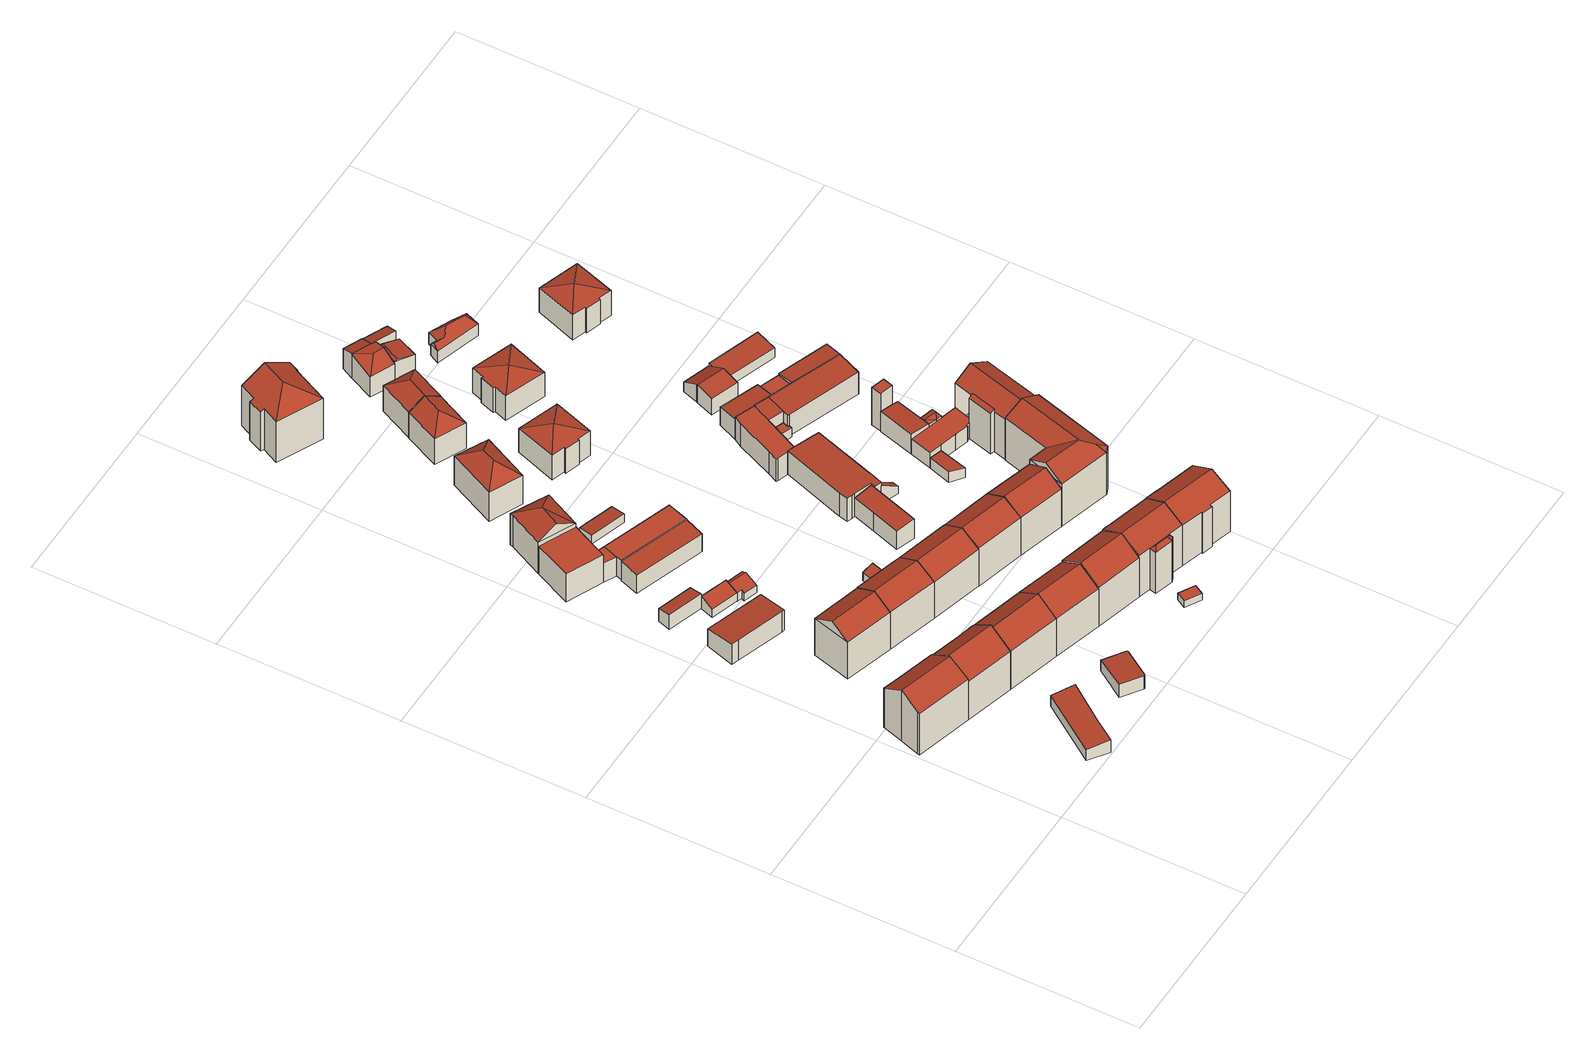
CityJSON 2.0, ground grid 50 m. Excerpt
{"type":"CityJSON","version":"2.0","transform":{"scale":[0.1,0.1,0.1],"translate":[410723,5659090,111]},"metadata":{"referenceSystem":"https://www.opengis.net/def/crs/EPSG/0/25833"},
"CityObjects":{
"building1":{"type":"Building","attributes":{"Dachtyp_tdc":"tdcGableRoof","Gemeindeschluessel":14612000,"Dachneigung":33.01,"QualitaetDacherkennung":70,"Geometrietyp2DReferenz":"3000","measuredHeight":17.21,"function":"31001_9998","roofType":"3100"},"geometry":[{"type":"Solid","lod":"2","boundaries":[[[[0,1,2,3]],[[1,4,5,2]],[[4,6,7,5]],[[6,8,9,7]],[[8,10,11,9]],[[10,12,13,11]],[[14,15,16,17]],[[15,18,19,16]],[[18,20,21,19]],[[20,0,3,21]],[[15,14,12,10,8,6,4,1]],[[1,0,20,18,15]],[[3,2,5,7,9,11,13,17,16,19,21]],[[12,14,17,13]]]],"semantics":{"surfaces":[{"type":"WallSurface"},{"type":"RoofSurface"},{"type":"GroundSurface"}],"values":[[0,0,0,0,0,0,0,0,0,0,1,1,2,0]]}}]},
"building2":{"type":"Building","attributes":{"Dachtyp_tdc":"tdcPolyFlatRoof","Gemeindeschluessel":14612000,"Dachneigung":3.73,"QualitaetDacherkennung":88,"Geometrietyp2DReferenz":"3000","measuredHeight":4.17,"function":"31001_2000","roofType":"2100"},"geometry":[{"type":"Solid","lod":"2","boundaries":[[[[22,23,24,25]],[[23,26,27,24]],[[26,28,29,27]],[[28,30,31,29]],[[30,32,33,31]],[[32,22,25,33]],[[32,30,28,26,23,22]],[[25,24,27,29,31,33]]]],"semantics":{"surfaces":[{"type":"WallSurface"},{"type":"RoofSurface"},{"type":"GroundSurface"}],"values":[[0,0,0,0,0,0,1,2]]}}]},
"building3":{"type":"Building","attributes":{"Dachtyp_tdc":"tdcGableRoof","Gemeindeschluessel":14612000,"Dachneigung":33.1,"QualitaetDacherkennung":65,"Geometrietyp2DReferenz":"3000","measuredHeight":17.15,"function":"31001_9998","roofType":"3100"},"geometry":[{"type":"Solid","lod":"2","boundaries":[[[[34,35,36,37]],[[35,38,39,36]],[[38,40,41,39]],[[40,42,43,41]],[[42,44,45,43]],[[44,46,19,45]],[[46,47,48,19]],[[47,49,17,48]],[[49,50,51,17]],[[50,34,37,51]],[[47,46,44,42]],[[42,40,38,35,34,50,49,47]],[[37,36,39,41,43,45,19,48,17,51]]]],"semantics":{"surfaces":[{"type":"WallSurface"},{"type":"RoofSurface"},{"type":"GroundSurface"}],"values":[[0,0,0,0,0,0,0,0,0,0,1,1,2]]}}]},
"building4":{"type":"Building","attributes":{"Dachtyp_tdc":"tdcPolyFlatRoof","Gemeindeschluessel":14612000,"Dachneigung":7.76,"QualitaetDacherkennung":80,"Geometrietyp2DReferenz":"3000","measuredHeight":6.9,"function":"31001_9998","roofType":"2100"},"geometry":[{"type":"Solid","lod":"2","boundaries":[[[[52,53,54,55]],[[53,56,57,54]],[[56,58,59,57]],[[58,60,61,59]],[[60,62,63,61]],[[62,52,55,63]],[[62,60,58,56,53,52]],[[55,54,57,59,61,63]]]],"semantics":{"surfaces":[{"type":"WallSurface"},{"type":"RoofSurface"},{"type":"GroundSurface"}],"values":[[0,0,0,0,0,0,1,2]]}}]},
"building5":{"type":"Building","attributes":{"Dachtyp_tdc":"tdcGableRoof","Gemeindeschluessel":14612000,"Dachneigung":29.93,"QualitaetDacherkennung":67,"Geometrietyp2DReferenz":"3000","measuredHeight":15.8,"function":"31001_9998","roofType":"3100"},"geometry":[{"type":"Solid","lod":"2","boundaries":[[[[64,65,66,67]],[[65,68,69,66]],[[68,70,71,69]],[[70,64,67,71]],[[68,65,72]],[[64,70,73]],[[65,64,73,72]],[[70,68,72,73]],[[67,66,69,71]]]],"semantics":{"surfaces":[{"type":"WallSurface"},{"type":"RoofSurface"},{"type":"GroundSurface"}],"values":[[0,0,0,0,0,0,1,1,2]]}}]},
"building6":{"type":"Building","attributes":{"Dachtyp_tdc":"tdcPolyFlatRoof","Gemeindeschluessel":14612000,"Dachneigung":11.6,"QualitaetDacherkennung":44,"Geometrietyp2DReferenz":"3000","measuredHeight":5.03,"function":"31001_9998","roofType":"2100"},"geometry":[{"type":"Solid","lod":"2","boundaries":[[[[74,75,76,77]],[[75,78,79,76]],[[78,80,81,79]],[[80,74,77,81]],[[80,78,75,74]],[[77,76,79,81]]]],"semantics":{"surfaces":[{"type":"WallSurface"},{"type":"RoofSurface"},{"type":"GroundSurface"}],"values":[[0,0,0,0,1,2]]}}]},
"building7":{"type":"Building","attributes":{"Dachtyp_tdc":"tdcPolyFlatRoof","Gemeindeschluessel":14612000,"Dachneigung":5.11,"QualitaetDacherkennung":76,"Geometrietyp2DReferenz":"3000","measuredHeight":4.4,"function":"31001_2000","roofType":"2100"},"geometry":[{"type":"Solid","lod":"2","boundaries":[[[[82,83,84,85]],[[83,86,87,84]],[[86,88,89,87]],[[88,90,91,89]],[[90,92,93,91]],[[92,94,95,93]],[[94,82,85,95]],[[94,92,90,88,86,83,82]],[[85,84,87,89,91,93,95]]]],"semantics":{"surfaces":[{"type":"WallSurface"},{"type":"RoofSurface"},{"type":"GroundSurface"}],"values":[[0,0,0,0,0,0,0,1,2]]}}]},
"building8":{"type":"Building","attributes":{"Dachtyp_tdc":"tdcGableRoof","Gemeindeschluessel":14612000,"Dachneigung":33.64,"QualitaetDacherkennung":61,"Geometrietyp2DReferenz":"3000","measuredHeight":16.9,"function":"31001_9998","roofType":"3100"},"geometry":[{"type":"Solid","lod":"2","boundaries":[[[[40,96,97,41]],[[96,98,99,97]],[[98,44,45,99]],[[44,40,41,45]],[[98,96,100]],[[40,44,101]],[[96,40,101,100]],[[44,98,100,101]],[[41,97,99,45]]]],"semantics":{"surfaces":[{"type":"WallSurface"},{"type":"RoofSurface"},{"type":"GroundSurface"}],"values":[[0,0,0,0,0,0,1,1,2]]}}]},
"building9":{"type":"Building","attributes":{"Dachtyp_tdc":"tdcPolyFlatRoof","Gemeindeschluessel":14612000,"Dachneigung":18.71,"QualitaetDacherkennung":73,"Geometrietyp2DReferenz":"3000","measuredHeight":4.17,"function":"31001_9998","roofType":"2100"},"geometry":[{"type":"Solid","lod":"2","boundaries":[[[[102,103,104,105]],[[103,106,107,104]],[[106,108,76,107]],[[108,102,105,76]],[[108,106,103,102]],[[105,104,107,76]]]],"semantics":{"surfaces":[{"type":"WallSurface"},{"type":"RoofSurface"},{"type":"GroundSurface"}],"values":[[0,0,0,0,1,2]]}}]},
"building10":{"type":"Building","attributes":{"Dachtyp_tdc":"tdcGableRoof","Gemeindeschluessel":14612000,"Dachneigung":28.39,"QualitaetDacherkennung":67,"Geometrietyp2DReferenz":"3000","measuredHeight":15.71,"function":"31001_9998","roofType":"3100"},"geometry":[{"type":"Solid","lod":"2","boundaries":[[[[109,110,66,111]],[[110,112,113,66]],[[112,114,115,113]],[[114,116,117,115]],[[116,118,119,117]],[[118,68,69,119]],[[68,109,111,69]],[[116,114,112,110,109]],[[109,68,118,116]],[[111,66,113,115,117,119,69]]]],"semantics":{"surfaces":[{"type":"WallSurface"},{"type":"RoofSurface"},{"type":"GroundSurface"}],"values":[[0,0,0,0,0,0,0,1,1,2]]}}]},
"building11":{"type":"Building","attributes":{"Dachtyp_tdc":"tdcFreeFormRoof","Gemeindeschluessel":14612000,"Dachneigung":19.2,"QualitaetDacherkennung":33,"Geometrietyp2DReferenz":"3000","measuredHeight":3.9,"function":"31001_9998","roofType":"5000"},"geometry":[{"type":"Solid","lod":"2","boundaries":[[[[120,103,121,122]],[[103,123,124,121]],[[123,125,126,124]],[[125,127,128,126]],[[127,129,130,128]],[[129,120,122,130]],[[120,129,127,131,132,103]],[[131,125,123,132]],[[127,125,131]],[[123,103,132]],[[122,121,124,126,128,130]]]],"semantics":{"surfaces":[{"type":"WallSurface"},{"type":"RoofSurface"},{"type":"GroundSurface"}],"values":[[0,0,0,0,0,0,1,1,0,0,2]]}}]},
"building12":{"type":"Building","attributes":{"Dachtyp_tdc":"tdcFreeFormRoof","Gemeindeschluessel":14612000,"Dachneigung":31.77,"QualitaetDacherkennung":80,"Geometrietyp2DReferenz":"3000","measuredHeight":13.87,"function":"31001_9998","roofType":"5000"},"geometry":[{"type":"Solid","lod":"2","boundaries":[[[[133,134,135,136]],[[134,137,138,135]],[[137,139,140,138]],[[139,141,142,140]],[[141,133,136,142]],[[139,137,143]],[[144,143,137,134,133]],[[143,141,139]],[[141,143,144]],[[133,141,144]],[[136,135,138,140,142]]]],"semantics":{"surfaces":[{"type":"WallSurface"},{"type":"RoofSurface"},{"type":"GroundSurface"}],"values":[[0,0,0,0,0,1,1,1,1,0,2]]}}]},
"building13":{"type":"Building","attributes":{"Gemeindeschluessel":14612000,"Geometrietyp2DReferenz":"3000","function":"31001_9998","roofType":"9999"},"children":["building13-1","building13-2","building13-3"]},
"building13-1":{"type":"BuildingPart","attributes":{"Dachtyp_tdc":"tdcPolyFlatRoof","Dachneigung":0,"QualitaetDacherkennung":70,"Geometrietyp2DReferenz":"3000","measuredHeight":6.43,"roofType":"1000"},"parents":["building13"],"geometry":[{"type":"MultiSurface","lod":"2","boundaries":[[[145,146,147,148]],[[149,150,151,152]],[[149,153,154,150]],[[153,145,148,154]],[[148,147,151,150,154]],[[153,149,152,146,145]]],"semantics":{"surfaces":[{"type":"WallSurface"},{"type":"GroundSurface"},{"type":"RoofSurface"}],"values":[0,0,0,0,1,2]}}]},
"building13-2":{"type":"BuildingPart","attributes":{"Dachtyp_tdc":"tdcPolyFlatRoof","Dachneigung":0,"QualitaetDacherkennung":47,"Geometrietyp2DReferenz":"3000","measuredHeight":9.38,"roofType":"1000"},"parents":["building13"],"geometry":[{"type":"MultiSurface","lod":"2","boundaries":[[[155,156,157,158,159]],[[156,160,136,157]],[[160,161,142,136]],[[161,162,163,164,142]],[[162,161,160,156,155]],[[158,157,136,142,164]]],"semantics":{"surfaces":[{"type":"WallSurface"},{"type":"RoofSurface"},{"type":"GroundSurface"}],"values":[0,0,0,0,1,2]}}]},
"building13-3":{"type":"BuildingPart","attributes":{"Dachtyp_tdc":"tdcPolyFlatRoof","Dachneigung":0,"QualitaetDacherkennung":65,"Geometrietyp2DReferenz":"3000","measuredHeight":6.42,"roofType":"1000"},"parents":["building13"],"geometry":[{"type":"MultiSurface","lod":"2","boundaries":[[[146,159,158,147]],[[163,152,151,164]],[[152,163,159,146]],[[147,158,164,151]]],"semantics":{"surfaces":[{"type":"WallSurface"},{"type":"RoofSurface"},{"type":"GroundSurface"}],"values":[0,0,1,2]}}]},
"building14":{"type":"Building","attributes":{"Dachtyp_tdc":"tdcPolyFlatRoof","Gemeindeschluessel":14612000,"Dachneigung":5.98,"QualitaetDacherkennung":65,"Geometrietyp2DReferenz":"3000","measuredHeight":6.67,"function":"31001_9998","roofType":"2100"},"geometry":[{"type":"Solid","lod":"2","boundaries":[[[[165,166,167,168]],[[166,169,170,167]],[[169,171,172,170]],[[171,165,168,172]],[[171,169,166,165]],[[168,167,170,172]]]],"semantics":{"surfaces":[{"type":"WallSurface"},{"type":"RoofSurface"},{"type":"GroundSurface"}],"values":[[0,0,0,0,1,2]]}}]},
"building15":{"type":"Building","attributes":{"Dachtyp_tdc":"tdcGableRoof","Gemeindeschluessel":14612000,"Dachneigung":32.62,"QualitaetDacherkennung":71,"Geometrietyp2DReferenz":"3000","measuredHeight":16.74,"function":"31001_9998","roofType":"3100"},"geometry":[{"type":"Solid","lod":"2","boundaries":[[[[173,174,99,175]],[[174,176,97,99]],[[176,177,178,97]],[[177,173,175,178]],[[176,174,179]],[[173,177,180]],[[174,173,180,179]],[[177,176,179,180]],[[175,99,97,178]]]],"semantics":{"surfaces":[{"type":"WallSurface"},{"type":"RoofSurface"},{"type":"GroundSurface"}],"values":[[0,0,0,0,0,0,1,1,2]]}}]},
"building16":{"type":"Building","attributes":{"Dachtyp_tdc":"tdcPolyFlatRoof","Gemeindeschluessel":14612000,"Dachneigung":10.68,"QualitaetDacherkennung":59,"Geometrietyp2DReferenz":"3000","measuredHeight":3.44,"function":"31001_9998","roofType":"2100"},"geometry":[{"type":"Solid","lod":"2","boundaries":[[[[181,182,183,184]],[[182,185,115,183]],[[185,186,113,115]],[[186,181,184,113]],[[186,185,182,181]],[[184,183,115,113]]]],"semantics":{"surfaces":[{"type":"WallSurface"},{"type":"RoofSurface"},{"type":"GroundSurface"}],"values":[[0,0,0,0,1,2]]}}]},
"building17":{"type":"Building","attributes":{"Dachtyp_tdc":"tdcGableRoof","Gemeindeschluessel":14612000,"Dachneigung":28.36,"QualitaetDacherkennung":71,"Geometrietyp2DReferenz":"3000","measuredHeight":15.69,"function":"31001_9998","roofType":"3100"},"geometry":[{"type":"Solid","lod":"2","boundaries":[[[[114,187,188,115]],[[187,189,190,188]],[[189,191,119,190]],[[191,114,115,119]],[[189,187,192]],[[114,191,116]],[[187,114,116,192]],[[191,189,192,116]],[[115,188,190,119]]]],"semantics":{"surfaces":[{"type":"WallSurface"},{"type":"RoofSurface"},{"type":"GroundSurface"}],"values":[[0,0,0,0,0,0,1,1,2]]}}]},
"building18":{"type":"Building","attributes":{"Dachtyp_tdc":"tdcPolyFlatRoof","Gemeindeschluessel":14612000,"Dachneigung":10.16,"QualitaetDacherkennung":86,"Geometrietyp2DReferenz":"3000","measuredHeight":2.88,"function":"31001_9998","roofType":"2100"},"geometry":[{"type":"Solid","lod":"2","boundaries":[[[[193,194,195,196]],[[194,197,198,195]],[[197,199,200,198]],[[199,193,196,200]],[[199,197,194,193]],[[196,195,198,200]]]],"semantics":{"surfaces":[{"type":"WallSurface"},{"type":"RoofSurface"},{"type":"GroundSurface"}],"values":[[0,0,0,0,1,2]]}}]},
"building19":{"type":"Building","attributes":{"Dachtyp_tdc":"tdcHipRoof","Gemeindeschluessel":14612000,"Dachneigung":36.55,"QualitaetDacherkennung":72,"Geometrietyp2DReferenz":"3000","measuredHeight":13.45,"function":"31001_9998","roofType":"3200"},"geometry":[{"type":"Solid","lod":"2","boundaries":[[[[201,202,203,204]],[[202,205,206,203]],[[205,207,208,206]],[[207,201,204,208]],[[205,202,209]],[[201,207,210]],[[202,201,210,209]],[[207,205,209,210]],[[204,203,206,208]]]],"semantics":{"surfaces":[{"type":"WallSurface"},{"type":"RoofSurface"},{"type":"GroundSurface"}],"values":[[0,0,0,0,1,1,1,1,2]]}}]},
"building20":{"type":"Building","attributes":{"Dachtyp_tdc":"tdcGableRoof","Gemeindeschluessel":14612000,"Dachneigung":31.21,"QualitaetDacherkennung":82,"Geometrietyp2DReferenz":"3000","measuredHeight":17.26,"function":"31001_9998","roofType":"3100"},"geometry":[{"type":"Solid","lod":"2","boundaries":[[[[211,212,175,213]],[[212,214,178,175]],[[214,215,216,178]],[[215,211,213,216]],[[214,212,217]],[[211,215,218]],[[212,211,218,217]],[[215,214,217,218]],[[213,175,178,216]]]],"semantics":{"surfaces":[{"type":"WallSurface"},{"type":"RoofSurface"},{"type":"GroundSurface"}],"values":[[0,0,0,0,0,0,1,1,2]]}}]},
"building21":{"type":"Building","attributes":{"Dachtyp_tdc":"tdcPolyFlatRoof","Gemeindeschluessel":14612000,"Dachneigung":0,"QualitaetDacherkennung":44,"Geometrietyp2DReferenz":"3000","measuredHeight":2.1,"function":"31001_9998","roofType":"1000"},"geometry":[{"type":"Solid","lod":"2","boundaries":[[[[219,220,221,222]],[[220,223,224,221]],[[223,225,226,224]],[[225,219,222,226]],[[225,223,220,219]],[[222,221,224,226]]]],"semantics":{"surfaces":[{"type":"WallSurface"},{"type":"RoofSurface"},{"type":"GroundSurface"}],"values":[[0,0,0,0,1,2]]}}]},
"building22":{"type":"Building","attributes":{"Dachtyp_tdc":"tdcGableRoof","Gemeindeschluessel":14612000,"Dachneigung":28.47,"QualitaetDacherkennung":66,"Geometrietyp2DReferenz":"3000","measuredHeight":15.66,"function":"31001_9998","roofType":"3100"},"geometry":[{"type":"Solid","lod":"2","boundaries":[[[[227,228,229,230]],[[228,231,232,229]],[[231,233,234,232]],[[233,227,230,234]],[[231,228,235]],[[227,233,236]],[[228,227,236,235]],[[233,231,235,236]],[[230,229,232,234]]]],"semantics":{"surfaces":[{"type":"WallSurface"},{"type":"RoofSurface"},{"type":"GroundSurface"}],"values":[[0,0,0,0,0,0,1,1,2]]}}]},
"building23":{"type":"Building","attributes":{"Dachtyp_tdc":"tdcHipAndGableRoof","Gemeindeschluessel":14612000,"Dachneigung":30.36,"QualitaetDacherkennung":65,"Geometrietyp2DReferenz":"3000","measuredHeight":17.59,"function":"31001_9998","roofType":"5000"},"geometry":[{"type":"Solid","lod":"2","boundaries":[[[[237,238,239,240]],[[238,241,242,239]],[[241,243,244,242]],[[243,245,246,244]],[[245,247,248,246]],[[247,249,250,248]],[[249,251,252,250]],[[251,253,254,252]],[[253,255,256,254]],[[255,257,258,256]],[[257,237,240,258]],[[253,251,259]],[[251,249,247,245,243,259]],[[243,241,238,237,257,255,253,259]],[[240,239,242,244,246,248,250,252,254,256,258]]]],"semantics":{"surfaces":[{"type":"WallSurface"},{"type":"RoofSurface"},{"type":"GroundSurface"}],"values":[[0,0,0,0,0,0,0,0,0,0,0,1,1,1,2]]}}]},
"building24":{"type":"Building","attributes":{"Dachtyp_tdc":"tdcPolyFlatRoof","Gemeindeschluessel":14612000,"Dachneigung":6.72,"QualitaetDacherkennung":82,"Geometrietyp2DReferenz":"3000","measuredHeight":6.76,"function":"31001_9998","roofType":"2100"},"geometry":[{"type":"Solid","lod":"2","boundaries":[[[[260,261,262,263]],[[261,264,265,262]],[[264,266,267,265]],[[266,268,269,267]],[[268,270,271,269]],[[270,260,263,271]],[[270,268,266,264,261,260]],[[263,262,265,267,269,271]]]],"semantics":{"surfaces":[{"type":"WallSurface"},{"type":"RoofSurface"},{"type":"GroundSurface"}],"values":[[0,0,0,0,0,0,1,2]]}}]},
"building25":{"type":"Building","attributes":{"Gemeindeschluessel":14612000,"Geometrietyp2DReferenz":"3000","function":"31001_9998","roofType":"9999"},"children":["building25-1","building25-2"]},
"building25-1":{"type":"BuildingPart","attributes":{"Dachtyp_tdc":"tdcFreeFormRoof","Dachneigung":46.11,"QualitaetDacherkennung":9,"Geometrietyp2DReferenz":"3000","measuredHeight":14.96,"roofType":"5000"},"parents":["building25"],"geometry":[{"type":"MultiSurface","lod":"2","boundaries":[[[272,273,274,275]],[[273,276,277,274]],[[276,278,279,277]],[[278,280,281,279]],[[282,280,278]],[[283,282,278,276]],[[284,283,276,273]],[[284,273,272]],[[282,283,284,272,280]],[[275,274,277,279,281]]],"semantics":{"surfaces":[{"type":"WallSurface"},{"type":"RoofSurface"},{"type":"GroundSurface"}],"values":[0,0,0,0,1,1,1,1,1,2]}}]},
"building25-2":{"type":"BuildingPart","attributes":{"Dachtyp_tdc":"tdcGableRoof","Dachneigung":27.26,"QualitaetDacherkennung":76,"Geometrietyp2DReferenz":"3000","measuredHeight":17.03,"roofType":"3100"},"parents":["building25"],"geometry":[{"type":"MultiSurface","lod":"2","boundaries":[[[280,285,213,281]],[[285,286,287,213]],[[286,288,216,287]],[[288,289,290,216]],[[289,291,292,290]],[[291,293,294,292]],[[293,295,296,294]],[[295,297,298,296]],[[297,299,300,298]],[[299,301,302,300]],[[301,272,275,302]],[[299,297,295,293,291,289,288,286]],[[286,285,280,272,301,299]],[[281,213,287,216,290,292,294,296,298,300,302,275]]],"semantics":{"surfaces":[{"type":"WallSurface"},{"type":"RoofSurface"},{"type":"GroundSurface"}],"values":[0,0,0,0,0,0,0,0,0,0,0,1,1,2]}}]},
"building26":{"type":"Building","attributes":{"Dachtyp_tdc":"tdcHipAndGableRoof","Gemeindeschluessel":14612000,"Dachneigung":33.22,"QualitaetDacherkennung":76,"Geometrietyp2DReferenz":"3000","measuredHeight":11.71,"function":"31001_9998","roofType":"5000"},"geometry":[{"type":"Solid","lod":"2","boundaries":[[[[303,304,305,306]],[[304,307,308,305]],[[307,309,310,308]],[[309,303,306,310]],[[307,304,311]],[[303,309,312]],[[304,303,312,311]],[[309,307,311,312]],[[306,305,308,310]]]],"semantics":{"surfaces":[{"type":"WallSurface"},{"type":"RoofSurface"},{"type":"GroundSurface"}],"values":[[0,0,0,0,1,0,1,1,2]]}}]},
"building27":{"type":"Building","attributes":{"Dachtyp_tdc":"tdcTentRoof","Gemeindeschluessel":14612000,"Dachneigung":15.34,"QualitaetDacherkennung":63,"Geometrietyp2DReferenz":"3000","measuredHeight":10.1,"function":"31001_9998","roofType":"3500"},"geometry":[{"type":"Solid","lod":"2","boundaries":[[[[313,314,315,316]],[[314,317,318,315]],[[317,319,320,318]],[[319,321,322,320]],[[321,323,324,322]],[[323,325,326,324]],[[325,327,328,326]],[[327,313,316,328]],[[313,327,329]],[[314,313,329]],[[325,323,321,319,317,314,329]],[[327,325,329]],[[316,315,318,320,322,324,326,328]]]],"semantics":{"surfaces":[{"type":"WallSurface"},{"type":"RoofSurface"},{"type":"GroundSurface"}],"values":[[0,0,0,0,0,0,0,0,1,1,1,1,2]]}}]},
"building28":{"type":"Building","attributes":{"Dachtyp_tdc":"tdcGableRoof","Gemeindeschluessel":14612000,"Dachneigung":28.8,"QualitaetDacherkennung":71,"Geometrietyp2DReferenz":"3000","measuredHeight":15.75,"function":"31001_9998","roofType":"3100"},"geometry":[{"type":"Solid","lod":"2","boundaries":[[[[228,330,331,229]],[[330,332,333,331]],[[332,334,232,333]],[[334,228,229,232]],[[332,330,335]],[[228,334,336]],[[330,228,336,335]],[[334,332,335,336]],[[229,331,333,232]]]],"semantics":{"surfaces":[{"type":"WallSurface"},{"type":"RoofSurface"},{"type":"GroundSurface"}],"values":[[0,0,0,0,0,0,1,1,2]]}}]},
"building29":{"type":"Building","attributes":{"Gemeindeschluessel":14612000,"Geometrietyp2DReferenz":"3000","function":"31001_9998","roofType":"9999"},"children":["building29-1","building29-2"]},
"building29-1":{"type":"BuildingPart","attributes":{"Dachtyp_tdc":"tdcPolyFlatRoof","Dachneigung":37.03,"QualitaetDacherkennung":57,"Geometrietyp2DReferenz":"3000","measuredHeight":6.24,"roofType":"2100"},"parents":["building29"],"geometry":[{"type":"MultiSurface","lod":"2","boundaries":[[[337,338,339,340]],[[341,342,343,344]],[[342,345,346,343]],[[345,347,348,346]],[[347,337,340,348]],[[347,345,342,341,338,337]],[[340,339,344,343,346,348]]],"semantics":{"surfaces":[{"type":"WallSurface"},{"type":"RoofSurface"},{"type":"GroundSurface"}],"values":[0,0,0,0,0,1,2]}}]},
"building29-2":{"type":"BuildingPart","attributes":{"Dachtyp_tdc":"tdcPolyFlatRoof","Dachneigung":3.13,"QualitaetDacherkennung":81,"Geometrietyp2DReferenz":"3000","measuredHeight":7.88,"roofType":"2100"},"parents":["building29"],"geometry":[{"type":"MultiSurface","lod":"2","boundaries":[[[349,350,351,339,338]],[[350,352,353,351]],[[352,354,355,353]],[[354,356,357,355]],[[358,359,360,361]],[[356,362,363,357]],[[362,364,365,363]],[[364,358,361,365]],[[359,366,367,360]],[[366,368,369,367]],[[368,370,341,344,369]],[[368,366,359,358,364,362,356,354,352,350,349,370]],[[344,339,351,353,355,357,363,365,361,360,367,369]]],"semantics":{"surfaces":[{"type":"WallSurface"},{"type":"RoofSurface"},{"type":"GroundSurface"}],"values":[0,0,0,0,0,0,0,0,0,0,0,1,2]}}]},
"building30":{"type":"Building","attributes":{"Dachtyp_tdc":"tdcHipAndGableRoof","Gemeindeschluessel":14612000,"Dachneigung":32.48,"QualitaetDacherkennung":79,"Geometrietyp2DReferenz":"3000","measuredHeight":11.58,"function":"31001_9998","roofType":"5000"},"geometry":[{"type":"Solid","lod":"2","boundaries":[[[[371,372,373,374]],[[372,375,376,373]],[[375,377,378,376]],[[377,371,374,378]],[[375,372,379]],[[371,377,380]],[[372,371,380,379]],[[377,375,379,380]],[[374,373,376,378]]]],"semantics":{"surfaces":[{"type":"WallSurface"},{"type":"RoofSurface"},{"type":"GroundSurface"}],"values":[[0,0,0,0,1,0,1,1,2]]}}]},
"building31":{"type":"Building","attributes":{"Dachtyp_tdc":"tdcGableRoof","Gemeindeschluessel":14612000,"Dachneigung":28.89,"QualitaetDacherkennung":85,"Geometrietyp2DReferenz":"3000","measuredHeight":17.04,"function":"31001_9998","roofType":"3100"},"geometry":[{"type":"Solid","lod":"2","boundaries":[[[[381,382,383,384]],[[382,385,386,383]],[[385,387,302,386]],[[387,388,389,302]],[[388,297,298,389]],[[297,390,391,298]],[[390,392,393,391]],[[392,394,395,393]],[[394,396,397,395]],[[396,398,399,397]],[[398,400,401,399]],[[400,402,403,401]],[[402,381,384,403]],[[398,396,394,392,390,297,388]],[[388,387,385,382,381,402,400,398]],[[384,383,386,302,389,298,391,393,395,397,399,401,403]]]],"semantics":{"surfaces":[{"type":"WallSurface"},{"type":"RoofSurface"},{"type":"GroundSurface"}],"values":[[0,0,0,0,0,0,0,0,0,0,0,0,0,1,1,2]]}}]},
"building32":{"type":"Building","attributes":{"Gemeindeschluessel":14612000,"Geometrietyp2DReferenz":"3000","function":"31001_9998","roofType":"9999"},"children":["building32-1","building32-2"]},
"building32-1":{"type":"BuildingPart","attributes":{"Dachtyp_tdc":"tdcPolyFlatRoof","Dachneigung":21.03,"QualitaetDacherkennung":50,"Geometrietyp2DReferenz":"3000","measuredHeight":8.26,"roofType":"2100"},"parents":["building32"],"geometry":[{"type":"MultiSurface","lod":"2","boundaries":[[[404,405,406,407,408]],[[409,410,411,412,413]],[[410,404,408,411]],[[410,409,405,404]],[[408,407,412,411]]],"semantics":{"surfaces":[{"type":"WallSurface"},{"type":"RoofSurface"},{"type":"GroundSurface"}],"values":[0,0,0,1,2]}}]},
"building32-2":{"type":"BuildingPart","attributes":{"Dachtyp_tdc":"tdcHipAndGableRoof","Dachneigung":22.49,"QualitaetDacherkennung":53,"Geometrietyp2DReferenz":"3000","measuredHeight":8.73,"roofType":"5000"},"parents":["building32"],"geometry":[{"type":"MultiSurface","lod":"2","boundaries":[[[414,415,416,417]],[[415,418,419,416]],[[418,420,421,419]],[[420,413,412,421]],[[406,422,423,407]],[[422,414,417,423]],[[413,420,424]],[[420,418,415,424]],[[415,414,422,406,413,424]],[[417,416,419,421,412,407,423]]],"semantics":{"surfaces":[{"type":"WallSurface"},{"type":"RoofSurface"},{"type":"GroundSurface"}],"values":[0,0,0,0,0,0,1,1,1,2]}}]},
"building33":{"type":"Building","attributes":{"Dachtyp_tdc":"tdcPolyFlatRoof","Gemeindeschluessel":14612000,"Dachneigung":2.83,"QualitaetDacherkennung":49,"Geometrietyp2DReferenz":"3000","measuredHeight":3.46,"function":"31001_9998","roofType":"2100"},"geometry":[{"type":"Solid","lod":"2","boundaries":[[[[425,426,427,428]],[[426,429,430,427]],[[429,431,432,430]],[[431,425,428,432]],[[431,429,426,425]],[[428,427,430,432]]]],"semantics":{"surfaces":[{"type":"WallSurface"},{"type":"RoofSurface"},{"type":"GroundSurface"}],"values":[[0,0,0,0,1,2]]}}]},
"building34":{"type":"Building","attributes":{"Dachtyp_tdc":"tdcTentRoof","Gemeindeschluessel":14612000,"Dachneigung":15.06,"QualitaetDacherkennung":62,"Geometrietyp2DReferenz":"3000","measuredHeight":10.06,"function":"31001_9998","roofType":"3500"},"geometry":[{"type":"Solid","lod":"2","boundaries":[[[[433,434,435,436]],[[434,437,438,435]],[[437,439,440,438]],[[439,441,442,440]],[[441,443,444,442]],[[443,445,446,444]],[[445,447,448,446]],[[447,433,436,448]],[[447,445,443,441,439,437,449]],[[433,447,449]],[[434,433,449]],[[437,434,449]],[[436,435,438,440,442,444,446,448]]]],"semantics":{"surfaces":[{"type":"WallSurface"},{"type":"RoofSurface"},{"type":"GroundSurface"}],"values":[[0,0,0,0,0,0,0,0,1,1,1,1,2]]}}]},
"building35":{"type":"Building","attributes":{"Dachtyp_tdc":"tdcPolyFlatRoof","Gemeindeschluessel":14612000,"Dachneigung":0,"QualitaetDacherkennung":39,"Geometrietyp2DReferenz":"3000","measuredHeight":3.08,"function":"31001_9998","roofType":"1000"},"geometry":[{"type":"Solid","lod":"2","boundaries":[[[[450,451,452,453]],[[451,454,455,452]],[[454,456,457,455]],[[456,458,459,457]],[[458,460,461,459]],[[460,450,453,461]],[[460,458,456,454,451,450]],[[453,452,455,457,459,461]]]],"semantics":{"surfaces":[{"type":"WallSurface"},{"type":"RoofSurface"},{"type":"GroundSurface"}],"values":[[0,0,0,0,0,0,1,2]]}}]},
"building36":{"type":"Building","attributes":{"Dachtyp_tdc":"tdcGableRoof","Gemeindeschluessel":14612000,"Dachneigung":16.12,"QualitaetDacherkennung":32,"Geometrietyp2DReferenz":"3000","measuredHeight":7.74,"function":"31001_9998","roofType":"3100"},"geometry":[{"type":"Solid","lod":"2","boundaries":[[[[462,463,464,465]],[[463,466,467,464]],[[466,468,469,467]],[[468,462,465,469]],[[466,463,470]],[[462,468,471]],[[463,462,471,470]],[[468,466,470,471]],[[465,464,467,469]]]],"semantics":{"surfaces":[{"type":"WallSurface"},{"type":"RoofSurface"},{"type":"GroundSurface"}],"values":[[0,0,0,0,0,0,1,1,2]]}}]},
"building37":{"type":"Building","attributes":{"Dachtyp_tdc":"tdcFreeFormRoof","Gemeindeschluessel":14612000,"Dachneigung":28.3,"QualitaetDacherkennung":70,"Geometrietyp2DReferenz":"3000","measuredHeight":17.27,"function":"31001_9998","roofType":"5000"},"geometry":[{"type":"Solid","lod":"2","boundaries":[[[[472,473,331,333]],[[473,474,475,331]],[[474,476,477,475]],[[476,478,479,477]],[[478,480,481,479]],[[480,482,483,481]],[[482,472,333,483]],[[484,482,480]],[[485,486,487,484,480,478]],[[485,478,476]],[[486,485,476,474]],[[488,487,486,474,473]],[[488,473,472]],[[484,487,488,472,482]],[[333,331,475,477,479,481,483]]]],"semantics":{"surfaces":[{"type":"WallSurface"},{"type":"RoofSurface"},{"type":"GroundSurface"}],"values":[[0,0,0,0,0,0,0,1,1,0,1,1,0,1,2]]}}]},
"building38":{"type":"Building","attributes":{"Dachtyp_tdc":"tdcPolyFlatRoof","Gemeindeschluessel":14612000,"Dachneigung":7.33,"QualitaetDacherkennung":70,"Geometrietyp2DReferenz":"3000","measuredHeight":6.85,"function":"31001_9998","roofType":"2100"},"geometry":[{"type":"Solid","lod":"2","boundaries":[[[[489,490,491,492]],[[490,493,494,491]],[[493,495,496,494]],[[495,497,498,496]],[[497,499,500,498]],[[499,501,502,500]],[[501,489,492,502]],[[501,499,497,495,493,490,489]],[[492,491,494,496,498,500,502]]]],"semantics":{"surfaces":[{"type":"WallSurface"},{"type":"RoofSurface"},{"type":"GroundSurface"}],"values":[[0,0,0,0,0,0,0,1,2]]}}]},
"building39":{"type":"Building","attributes":{"Dachtyp_tdc":"tdcPolyFlatRoof","Gemeindeschluessel":14612000,"Dachneigung":21.66,"QualitaetDacherkennung":42,"Geometrietyp2DReferenz":"3000","measuredHeight":8.08,"function":"31001_9998","roofType":"2100"},"geometry":[{"type":"Solid","lod":"2","boundaries":[[[[406,503,504,505]],[[503,506,507,504]],[[506,508,509,507]],[[508,422,510,509]],[[422,406,505,510]],[[422,508,506,503,406]],[[505,504,507,509,510]]]],"semantics":{"surfaces":[{"type":"WallSurface"},{"type":"RoofSurface"},{"type":"GroundSurface"}],"values":[[0,0,0,0,0,1,2]]}}]},
"building40":{"type":"Building","attributes":{"Gemeindeschluessel":14612000,"Geometrietyp2DReferenz":"3000","function":"31001_9998","roofType":"9999"},"children":["building40-1","building40-2","building40-3"]},
"building40-1":{"type":"BuildingPart","attributes":{"Dachtyp_tdc":"tdcPolyFlatRoof","Dachneigung":3.47,"QualitaetDacherkennung":78,"Geometrietyp2DReferenz":"3000","measuredHeight":7.77,"roofType":"2100"},"parents":["building40"],"geometry":[{"type":"MultiSurface","lod":"2","boundaries":[[[511,512,513,514]],[[515,516,492,491,517]],[[516,515,518,512,511,519]],[[514,513,491,492]]],"semantics":{"surfaces":[{"type":"WallSurface"},{"type":"RoofSurface"},{"type":"GroundSurface"}],"values":[0,0,1,2]}}]},
"building40-2":{"type":"BuildingPart","attributes":{"Dachtyp_tdc":"tdcPolyFlatRoof","Dachneigung":3.31,"QualitaetDacherkennung":82,"Geometrietyp2DReferenz":"3000","measuredHeight":7.76,"roofType":"2100"},"parents":["building40"],"geometry":[{"type":"MultiSurface","lod":"2","boundaries":[[[520,521,522,523]],[[521,511,514,522]],[[516,524,502,492]],[[524,525,526,502]],[[525,527,528,526]],[[527,529,530,528]],[[529,531,532,530]],[[531,520,523,532]],[[531,529,527,525,524,516,519,511,521,520]],[[523,522,514,492,502,526,528,530,532]]],"semantics":{"surfaces":[{"type":"WallSurface"},{"type":"RoofSurface"},{"type":"GroundSurface"}],"values":[0,0,0,0,0,0,0,0,1,2]}}]},
"building40-3":{"type":"BuildingPart","attributes":{"Dachtyp_tdc":"tdcPolyFlatRoof","Dachneigung":0,"QualitaetDacherkennung":82,"Geometrietyp2DReferenz":"3000","measuredHeight":7.6,"roofType":"1000"},"parents":["building40"],"geometry":[{"type":"MultiSurface","lod":"2","boundaries":[[[533,534,535,513,512]],[[534,536,537,535]],[[536,538,539,537]],[[538,540,541,539]],[[540,542,543,541]],[[542,544,545,543]],[[544,546,547,545]],[[546,548,549,547]],[[548,550,494,549]],[[550,517,491,494]],[[550,548,546,544,542,540,538,536,534,533,518,517]],[[513,535,537,539,541,543,545,547,549,494,491]]],"semantics":{"surfaces":[{"type":"WallSurface"},{"type":"RoofSurface"},{"type":"GroundSurface"}],"values":[0,0,0,0,0,0,0,0,0,0,1,2]}}]},
"building41":{"type":"Building","attributes":{"Dachtyp_tdc":"tdcPolyFlatRoof","Gemeindeschluessel":14612000,"Dachneigung":7.97,"QualitaetDacherkennung":67,"Geometrietyp2DReferenz":"3000","measuredHeight":6.86,"function":"31001_9998","roofType":"2100"},"geometry":[{"type":"Solid","lod":"2","boundaries":[[[[551,552,553,554]],[[552,555,556,553]],[[555,557,558,556]],[[557,559,560,558]],[[559,561,562,560]],[[561,551,554,562]],[[561,559,557,555,552,551]],[[554,553,556,558,560,562]]]],"semantics":{"surfaces":[{"type":"WallSurface"},{"type":"RoofSurface"},{"type":"GroundSurface"}],"values":[[0,0,0,0,0,0,1,2]]}}]},
"building42":{"type":"Building","attributes":{"Dachtyp_tdc":"tdcFreeFormRoof","Gemeindeschluessel":14612000,"Dachneigung":18.82,"QualitaetDacherkennung":15,"Geometrietyp2DReferenz":"3000","measuredHeight":6.25,"function":"31001_9998","roofType":"5000"},"geometry":[{"type":"Solid","lod":"2","boundaries":[[[[563,564,565,566]],[[564,567,554,565]],[[567,568,562,554]],[[568,569,570,562]],[[569,571,572,570]],[[571,563,566,572]],[[573,571,569]],[[571,573,563]],[[574,573,569,568]],[[574,568,567]],[[573,564,563]],[[574,564,573]],[[564,574,567]],[[566,565,554,562,570,572]]]],"semantics":{"surfaces":[{"type":"WallSurface"},{"type":"RoofSurface"},{"type":"GroundSurface"}],"values":[[0,0,0,0,0,0,1,1,1,0,1,1,1,2]]}}]},
"building43":{"type":"Building","attributes":{"Gemeindeschluessel":14612000,"Geometrietyp2DReferenz":"3000","function":"31001_9998","roofType":"9999"},"children":["building43-1","building43-2","building43-3"]},
"building43-1":{"type":"BuildingPart","attributes":{"Dachtyp_tdc":"tdcPolyFlatRoof","Dachneigung":31.36,"QualitaetDacherkennung":48,"Geometrietyp2DReferenz":"3000","measuredHeight":14.49,"roofType":"2100"},"parents":["building43"],"geometry":[{"type":"MultiSurface","lod":"2","boundaries":[[[575,576,577,578]],[[579,580,578,577,581]],[[580,582,583,575,578]],[[580,579,584,582]]],"semantics":{"surfaces":[{"type":"GroundSurface"},{"type":"WallSurface"},{"type":"RoofSurface"}],"values":[0,1,1,2]}}]},
"building43-2":{"type":"BuildingPart","attributes":{"Dachtyp_tdc":"tdcPolyFlatRoof","Dachneigung":0,"QualitaetDacherkennung":36,"Geometrietyp2DReferenz":"3000","measuredHeight":5.26,"roofType":"1000"},"parents":["building43"],"geometry":[{"type":"MultiSurface","lod":"2","boundaries":[[[583,585,586,575]],[[585,587,588,586]],[[587,589,590,588]],[[589,591,427,590]],[[591,592,428,427]],[[592,593,553,428]],[[593,594,554,553]],[[594,595,565,554]],[[595,596,566,565]],[[596,597,598,566]],[[597,599,600,598]],[[599,601,602,600]],[[601,599,597,596,595,594,593,592,591,589,587,585,583,603]],[[576,575,586,588,590,427,428,553,554,565,566,598,600,602]]],"semantics":{"surfaces":[{"type":"WallSurface"},{"type":"RoofSurface"},{"type":"GroundSurface"}],"values":[0,0,0,0,0,0,0,0,0,0,0,0,1,2]}}]},
"building43-3":{"type":"BuildingPart","attributes":{"Dachtyp_tdc":"tdcGableRoof","Dachneigung":31.94,"QualitaetDacherkennung":64,"Geometrietyp2DReferenz":"3000","measuredHeight":16.59,"roofType":"3100"},"parents":["building43"],"geometry":[{"type":"MultiSurface","lod":"2","boundaries":[[[604,605,606,607]],[[605,581,577,606]],[[608,609,610,602,601]],[[609,611,612,610]],[[611,613,614,612]],[[613,604,607,614]],[[609,608,615,581,605,604]],[[604,613,611,609]],[[607,606,577,576,602,610,612,614]]],"semantics":{"surfaces":[{"type":"WallSurface"},{"type":"RoofSurface"},{"type":"GroundSurface"}],"values":[0,0,0,0,0,0,1,1,2]}}]},
"building44":{"type":"Building","attributes":{"Dachtyp_tdc":"tdcPolyFlatRoof","Gemeindeschluessel":14612000,"Dachneigung":0,"QualitaetDacherkennung":1,"Geometrietyp2DReferenz":"3000","measuredHeight":12.71,"function":"31001_9998","roofType":"1000"},"geometry":[{"type":"Solid","lod":"2","boundaries":[[[[616,617,618,619]],[[617,620,621,618]],[[620,622,623,621]],[[622,616,619,623]],[[622,620,617,616]],[[619,618,621,623]]]],"semantics":{"surfaces":[{"type":"WallSurface"},{"type":"RoofSurface"},{"type":"GroundSurface"}],"values":[[0,0,0,0,1,2]]}}]},
"building45":{"type":"Building","attributes":{"Dachtyp_tdc":"tdcPolyFlatRoof","Gemeindeschluessel":14612000,"Dachneigung":3,"QualitaetDacherkennung":59,"Geometrietyp2DReferenz":"3000","measuredHeight":5.93,"function":"31001_9998","roofType":"2100"},"geometry":[{"type":"Solid","lod":"2","boundaries":[[[[624,625,626,627]],[[625,628,629,626]],[[628,630,631,629]],[[630,624,627,631]],[[630,628,625,624]],[[627,626,629,631]]]],"semantics":{"surfaces":[{"type":"WallSurface"},{"type":"RoofSurface"},{"type":"GroundSurface"}],"values":[[0,0,0,0,1,2]]}}]},
"building46":{"type":"Building","attributes":{"Dachtyp_tdc":"tdcPolyFlatRoof","Gemeindeschluessel":14612000,"Dachneigung":16.97,"QualitaetDacherkennung":41,"Geometrietyp2DReferenz":"3000","measuredHeight":2.43,"function":"31001_9998","roofType":"2100"},"geometry":[{"type":"Solid","lod":"2","boundaries":[[[[632,633,566,598]],[[633,634,572,566]],[[634,635,636,572]],[[635,632,598,636]],[[635,634,633,632]],[[598,566,572,636]]]],"semantics":{"surfaces":[{"type":"WallSurface"},{"type":"RoofSurface"},{"type":"GroundSurface"}],"values":[[0,0,0,0,1,2]]}}]},
"building47":{"type":"Building","attributes":{"Dachtyp_tdc":"tdcFreeFormRoof","Gemeindeschluessel":14612000,"Dachneigung":43.83,"QualitaetDacherkennung":11,"Geometrietyp2DReferenz":"3000","measuredHeight":6.72,"function":"31001_9998","roofType":"5000"},"geometry":[{"type":"Solid","lod":"2","boundaries":[[[[637,638,639,640]],[[638,641,642,639]],[[641,643,644,642]],[[643,645,646,644]],[[645,647,648,646]],[[647,649,650,648]],[[649,637,640,650]],[[651,649,647]],[[652,651,647,645]],[[653,652,645,643]],[[654,653,643,641]],[[655,654,641,638]],[[655,638,637]],[[651,652,653,654,655,637,649]],[[640,639,642,644,646,648,650]]]],"semantics":{"surfaces":[{"type":"WallSurface"},{"type":"RoofSurface"},{"type":"GroundSurface"}],"values":[[0,0,0,0,0,0,0,1,1,1,1,1,0,1,2]]}}]},
"building48":{"type":"Building","attributes":{"Gemeindeschluessel":14612000,"Geometrietyp2DReferenz":"3000","function":"31001_9998","roofType":"9999"},"children":["building48-1","building48-2"]},
"building48-1":{"type":"BuildingPart","attributes":{"Dachtyp_tdc":"tdcPolyFlatRoof","Dachneigung":5.22,"QualitaetDacherkennung":77,"Geometrietyp2DReferenz":"3000","measuredHeight":3.9,"roofType":"2100"},"parents":["building48"],"geometry":[{"type":"MultiSurface","lod":"2","boundaries":[[[656,657,658,659,660]],[[657,661,662,658]],[[661,663,664,662]],[[661,657,656,665,666,663]],[[664,667,659,658,662]]],"semantics":{"surfaces":[{"type":"WallSurface"},{"type":"RoofSurface"},{"type":"GroundSurface"}],"values":[0,0,0,1,2]}}]},
"building48-2":{"type":"BuildingPart","attributes":{"Dachtyp_tdc":"tdcGableRoof","Dachneigung":31.9,"QualitaetDacherkennung":29,"Geometrietyp2DReferenz":"3000","measuredHeight":6.28,"roofType":"3100"},"parents":["building48"],"geometry":[{"type":"MultiSurface","lod":"2","boundaries":[[[668,669,670,664,663]],[[669,671,672,670]],[[671,673,674,672]],[[673,675,676,674]],[[675,677,678,676]],[[677,660,659,678]],[[673,671,669,668,679]],[[679,665,660,677,675,673]],[[659,667,664,670,672,674,676,678]]],"semantics":{"surfaces":[{"type":"WallSurface"},{"type":"RoofSurface"},{"type":"GroundSurface"}],"values":[0,0,0,0,0,0,1,1,2]}}]},
"building49":{"type":"Building","attributes":{"Dachtyp_tdc":"tdcPolyFlatRoof","Gemeindeschluessel":14612000,"Dachneigung":6.96,"QualitaetDacherkennung":66,"Geometrietyp2DReferenz":"3000","measuredHeight":6.99,"function":"31001_9998","roofType":"2100"},"geometry":[{"type":"Solid","lod":"2","boundaries":[[[[680,681,627,626]],[[681,682,683,627]],[[682,684,685,683]],[[684,686,687,685]],[[686,680,626,687]],[[686,684,682,681,680]],[[626,627,683,685,687]]]],"semantics":{"surfaces":[{"type":"WallSurface"},{"type":"RoofSurface"},{"type":"GroundSurface"}],"values":[[0,0,0,0,0,1,2]]}}]},
"building50":{"type":"Building","attributes":{"Dachtyp_tdc":"tdcTentRoof","Gemeindeschluessel":14612000,"Dachneigung":14.8,"QualitaetDacherkennung":64,"Geometrietyp2DReferenz":"3000","measuredHeight":10.1,"function":"31001_9998","roofType":"3500"},"geometry":[{"type":"Solid","lod":"2","boundaries":[[[[688,689,690,691]],[[689,692,693,690]],[[692,694,695,693]],[[694,696,697,695]],[[696,698,699,697]],[[698,700,701,699]],[[700,702,703,701]],[[702,688,691,703]],[[688,702,704]],[[689,688,704]],[[700,698,696,694,692,689,704]],[[702,700,704]],[[691,690,693,695,697,699,701,703]]]],"semantics":{"surfaces":[{"type":"WallSurface"},{"type":"RoofSurface"},{"type":"GroundSurface"}],"values":[[0,0,0,0,0,0,0,0,1,1,1,1,2]]}}]}
},
"vertices":[
[11,395,152],[27,447,181],[27,447,9],[11,395,9],[45,504,142],[45,504,9],[46,504,142],[46,504,9],[46,506,141],[46,506,9],[83,495,141],[83,495,9],[82,494,142],[82,494,9],[196,462,142],[180,404,181],[180,404,9],[196,462,9],[164,345,148],[164,345,9],[9,388,148],[9,388,9],
[272,52,54],[237,1,54],[237,1,12],[272,52,12],[185,38,49],[185,38,12],[297,198,49],[297,198,12],[352,164,54],[352,164,12],[273,54,54],[273,54,12],
[295,437,137],[330,428,137],[330,428,9],[295,437,9],[329,425,138],[329,425,9],[331,425,138],[331,425,9],[316,370,181],[316,370,9],[299,308,138],[299,308,9],[164,345,138],[181,408,181],[181,408,9],[196,462,138],[294,435,138],[294,435,9],
[44,917,77],[69,996,66],[69,996,8],[44,917,8],[228,943,66],[228,943,8],[203,865,77],[203,865,8],[195,867,77],[195,867,8],[65,910,77],[65,910,8],
[166,762,135],[302,725,134],[302,725,10],[166,762,10],[270,617,136],[270,617,10],[137,656,136],[137,656,10],[285,668,168],[151,706,168],
[178,1105,50],[166,1069,58],[166,1069,8],[178,1105,8],[70,1100,58],[70,1100,8],[82,1136,50],[82,1136,8],
[457,35,55],[455,36,55],[455,36,11],[457,35,11],[402,73,55],[402,73,11],[457,154,46],[457,154,11],[513,116,46],[513,116,11],[512,112,47],[512,112,11],[461,39,55],[461,39,11],
[477,385,138],[477,385,9],[445,268,138],[445,268,9],[461,326,178],[315,366,178],
[241,1045,50],[229,1008,36],[229,1008,8],[241,1045,8],[154,1032,36],[154,1032,8],[166,1069,50],
[286,670,167],[302,725,136],[286,670,10],[407,696,135],[407,696,10],[437,687,135],[437,687,10],[422,631,167],[422,631,10],[408,577,135],[408,577,10],
[242,1003,36],[229,1008,7],[242,1003,7],[241,1045,41],[241,1045,7],[291,1030,41],[291,1030,7],[276,982,32],[276,982,7],[239,994,32],[239,994,7],[288,1018,46],[237,1035,46],
[71,1455,118],[116,1549,118],[116,1549,12],[71,1455,12],[120,1559,117],[120,1559,12],[218,1511,117],[218,1511,12],[169,1410,117],[169,1410,12],[146,1488,151],[119,1433,151],
[150,1277,77],[155,1292,77],[155,1292,12],[150,1277,12],[363,1268,77],[363,1268,12],[171,1334,12],[171,1334,77],[343,1210,77],[343,1210,12],
[121,1308,106],[24,1353,106],[24,1353,12],[121,1308,12],[121,1308,77],[71,1455,106],[169,1410,106],[138,1345,106],[138,1345,77],[138,1345,12],
[132,1224,71],[150,1277,76],[150,1277,10],[132,1224,10],[343,1210,76],[343,1210,10],[325,1158,71],[325,1158,10],
[579,230,137],[445,268,137],[579,230,9],[477,385,139],[611,347,139],[611,347,9],[461,327,177],[595,289,177],
[432,784,38],[464,776,45],[464,776,10],[432,784,10],[437,687,44],[407,696,38],
[581,648,136],[581,648,10],[552,539,135],[552,539,10],[408,577,134],[566,592,167],
[216,1394,42],[230,1435,34],[230,1435,13],[216,1394,13],[327,1403,34],[327,1403,13],[314,1362,42],[314,1362,13],
[159,1639,111],[221,1769,111],[221,1769,13],[159,1639,13],[308,1726,111],[308,1726,13],[247,1598,111],[247,1598,13],[243,1703,147],[225,1664,147],
[710,195,141],[579,230,141],[710,195,9],[611,347,144],[742,312,144],[742,312,9],[595,288,181],[726,252,181],
[731,86,32],[746,112,32],[746,112,11],[731,86,11],[789,88,32],[789,88,11],[773,61,32],[773,61,11],
[581,648,135],[718,611,136],[718,611,9],[581,648,9],[688,503,137],[688,503,9],[552,539,137],[552,539,9],[703,557,166],[567,594,166],
[105,2256,147],[114,2251,153],[114,2251,16],[105,2256,16],[136,2296,153],[136,2296,16],[196,2267,192],[196,2267,16],[259,2236,151],[259,2236,16],[245,2206,152],[245,2206,16],[243,2208,153],[243,2208,16],[195,2108,153],[195,2108,16],[74,2166,153],[74,2166,16],[96,2212,153],[96,2212,16],[87,2216,147],[87,2216,16],[163,2198,192],
[557,764,73],[582,841,73],[582,841,12],[557,764,12],[602,904,73],[602,904,12],[653,888,79],[653,888,12],[649,875,79],[649,875,12],[608,746,79],[608,746,12],
[806,169,148],[802,157,148],[802,157,9],[806,169,9],[790,152,148],[790,152,9],[738,167,148],[738,167,9],[743,186,148],[743,186,9],[750,174,158],[789,163,158],[796,163,156],
[710,195,148],[726,253,179],[726,253,9],[742,312,148],[746,310,148],[746,310,9],[746,312,148],[746,312,9],[769,305,148],[769,305,9],[768,304,149],[768,304,9],[881,273,148],[881,273,9],[864,215,179],[864,215,9],[847,157,148],[847,157,9],
[383,1898,99],[338,1803,99],[338,1803,12],[383,1898,12],[256,1842,99],[256,1842,12],[300,1937,99],[300,1937,12],[316,1865,129],[341,1918,129],
[501,1651,95],[461,1538,98],[461,1538,14],[501,1651,14],[425,1550,98],[425,1550,14],[423,1546,97],[423,1546,14],[382,1560,97],[382,1560,14],[384,1565,98],[384,1565,14],[348,1577,98],[348,1577,14],[387,1690,95],[387,1690,14],[425,1617,115],
[850,572,136],[850,572,9],[817,467,136],[817,467,9],[688,503,136],[834,520,167],[703,557,167],
[718,852,33],[668,869,73],[668,869,10],[718,852,10],[681,910,72],[695,905,62],[695,905,10],[681,910,10],[687,882,62],[687,882,10],[723,870,33],[723,870,10],
[668,869,84],[649,875,85],[649,875,10],[653,888,85],[653,888,10],[602,904,88],[602,904,10],[594,906,88],[594,906,10],[643,1109,89],[664,1102,88],[664,1102,10],[643,1109,10],[579,911,89],[579,911,10],[584,934,89],[584,934,10],[719,1083,85],[719,1083,10],[735,1077,84],[735,1077,10],[681,910,84],
[300,1937,101],[345,2032,101],[345,2032,14],[300,1937,14],[428,1994,100],[428,1994,14],[383,1898,100],[383,1898,14],[367,1972,130],[341,1918,130],
[936,127,144],[906,136,144],[906,136,9],[936,127,9],[907,139,146],[907,139,9],[847,157,146],[864,216,180],[864,216,9],[882,275,147],[882,275,9],[915,265,147],[915,265,9],[915,264,148],[915,264,9],[1027,232,148],[1027,232,9],[1013,173,180],[1013,173,9],[999,115,147],[999,115,9],[937,133,147],[937,133,9],
[466,2158,84],[451,2125,98],[451,2125,97],[451,2125,15],[466,2158,15],[400,2149,98],[416,2181,84],[416,2181,15],[400,2149,15],[400,2149,97],
[458,2108,99],[451,2091,102],[451,2091,15],[458,2108,15],[432,2051,84],[432,2051,15],[368,2080,84],[368,2080,15],[463,2120,97],[463,2120,15],[422,2104,102],
[826,828,45],[861,818,43],[861,818,10],[826,828,10],[841,741,43],[841,741,10],[808,767,45],[808,767,10],
[614,1840,96],[574,1726,96],[574,1726,14],[614,1840,14],[461,1767,98],[461,1767,14],[474,1803,98],[474,1803,14],[469,1805,97],[469,1805,14],[483,1846,97],[483,1846,14],[488,1844,98],[488,1844,14],[501,1880,98],[501,1880,14],[538,1803,114],
[699,1176,45],[710,1200,45],[710,1200,14],[699,1176,14],[753,1184,45],[753,1184,14],[748,1169,45],[748,1169,14],[752,1167,45],[752,1167,14],[748,1158,45],[748,1158,14],
[432,2051,91],[458,2108,91],[458,2108,17],[432,2051,17],[511,2084,81],[511,2084,17],[485,2026,81],[485,2026,17],[466,2104,95],[440,2047,95],
[817,467,152],[850,572,152],[901,558,152],[901,558,9],[938,689,152],[938,689,9],[1042,658,152],[1042,658,9],[979,435,152],[979,435,9],[959,426,152],[959,426,9],[958,454,166],[990,673,181],[939,491,181],[937,490,182],[834,520,181],
[773,1236,77],[734,1251,77],[734,1251,9],[773,1236,9],[680,1272,77],[680,1272,9],[703,1325,70],[703,1325,9],[810,1285,70],[810,1285,9],[808,1280,71],[808,1280,9],[789,1230,78],[789,1230,9],
[466,2158,83],[466,2158,16],[451,2125,16],[531,2128,83],[531,2128,16],[516,2096,97],[516,2096,16],[463,2120,16],
[753,1184,83],[710,1200,83],[710,1200,9],[753,1184,9],[734,1251,87],[773,1236,87],[734,1251,85],[722,1225,85],[759,1198,84],
[752,1167,82],[748,1169,82],[748,1169,9],[752,1167,9],[789,1230,87],[846,1209,87],[846,1209,9],[977,1159,87],[977,1159,9],[963,1121,84],[963,1121,9],[952,1094,83],[952,1094,9],
[710,1200,85],[699,1176,85],[699,1176,9],[670,1115,85],[670,1115,9],[664,1102,85],[664,1102,9],[643,1109,85],[643,1109,9],[614,1118,85],[614,1118,9],[609,1120,85],[609,1120,9],[622,1147,85],[622,1147,9],[667,1249,85],[667,1249,9],[680,1272,85],
[899,873,70],[843,889,78],[843,889,10],[899,873,10],[871,988,78],[871,988,10],[909,978,73],[909,978,10],[926,973,70],[926,973,10],[907,902,70],[907,902,10],
[939,862,67],[924,866,67],[924,866,10],[939,862,10],[899,873,67],[907,902,67],[947,891,67],[947,891,10],[944,882,67],[944,882,10],[940,877,72],[903,888,72],
[955,796,10],[966,793,10],[947,724,10],[936,727,10],[947,724,155],[936,727,147],[947,724,146],[955,796,147],[955,796,62],[966,793,155],
[946,798,62],[946,798,10],[945,795,62],[945,795,10],[907,805,62],[907,805,10],[861,818,62],[826,828,62],[843,889,62],[899,873,62],[924,866,62],[939,862,62],[957,857,62],[957,857,10],[975,852,62],[975,852,10],[982,850,62],[982,850,10],[966,793,62],
[987,674,176],[938,689,146],[938,689,10],[987,674,10],[982,850,146],[1031,837,176],[1031,837,10],[1086,822,140],[1086,822,10],[1042,658,140],[1042,658,10],[966,793,146],
[871,988,138],[879,1016,138],[879,1016,11],[871,988,11],[917,1006,138],[917,1006,11],[909,978,138],[909,978,11],
[864,1259,67],[846,1209,69],[846,1209,10],[864,1259,10],[789,1230,69],[789,1230,10],[808,1280,67],[808,1280,10],
[957,857,34],[939,862,28],[944,882,28],[962,877,34],[962,877,10],
[541,1997,55],[555,2024,55],[555,2024,16],[541,1997,16],[571,2017,55],[571,2017,16],[584,2046,55],[584,2046,16],[645,2020,55],[645,2020,16],[682,2000,55],[682,2000,16],[666,1959,55],[666,1959,16],[656,1987,79],[633,1996,81],[599,2009,83],[578,1999,68],[548,2011,70],
[834,1430,45],[978,1382,45],[978,1382,6],[834,1430,6],[834,1430,37],[958,1324,40],[958,1324,6],[814,1374,40],[814,1374,6],[830,1419,44],[817,1381,40],[817,1381,6],
[814,1374,68],[800,1334,60],[800,1334,6],[724,1361,60],[724,1361,6],[740,1408,69],[740,1408,6],[742,1412,66],[742,1412,6],[757,1455,38],[757,1455,6],[817,1381,69],
[846,1209,79],[864,1259,73],[1002,1208,73],[1002,1208,10],[982,1157,80],[982,1157,10],[977,1159,80],[977,1159,10],
[917,1835,97],[878,1721,100],[878,1721,15],[917,1835,15],[843,1733,100],[843,1733,15],[841,1729,98],[841,1729,15],[800,1743,98],[800,1743,15],[801,1747,100],[801,1747,15],[765,1760,100],[765,1760,15],[804,1873,97],[804,1873,15],[842,1800,116]
]}
